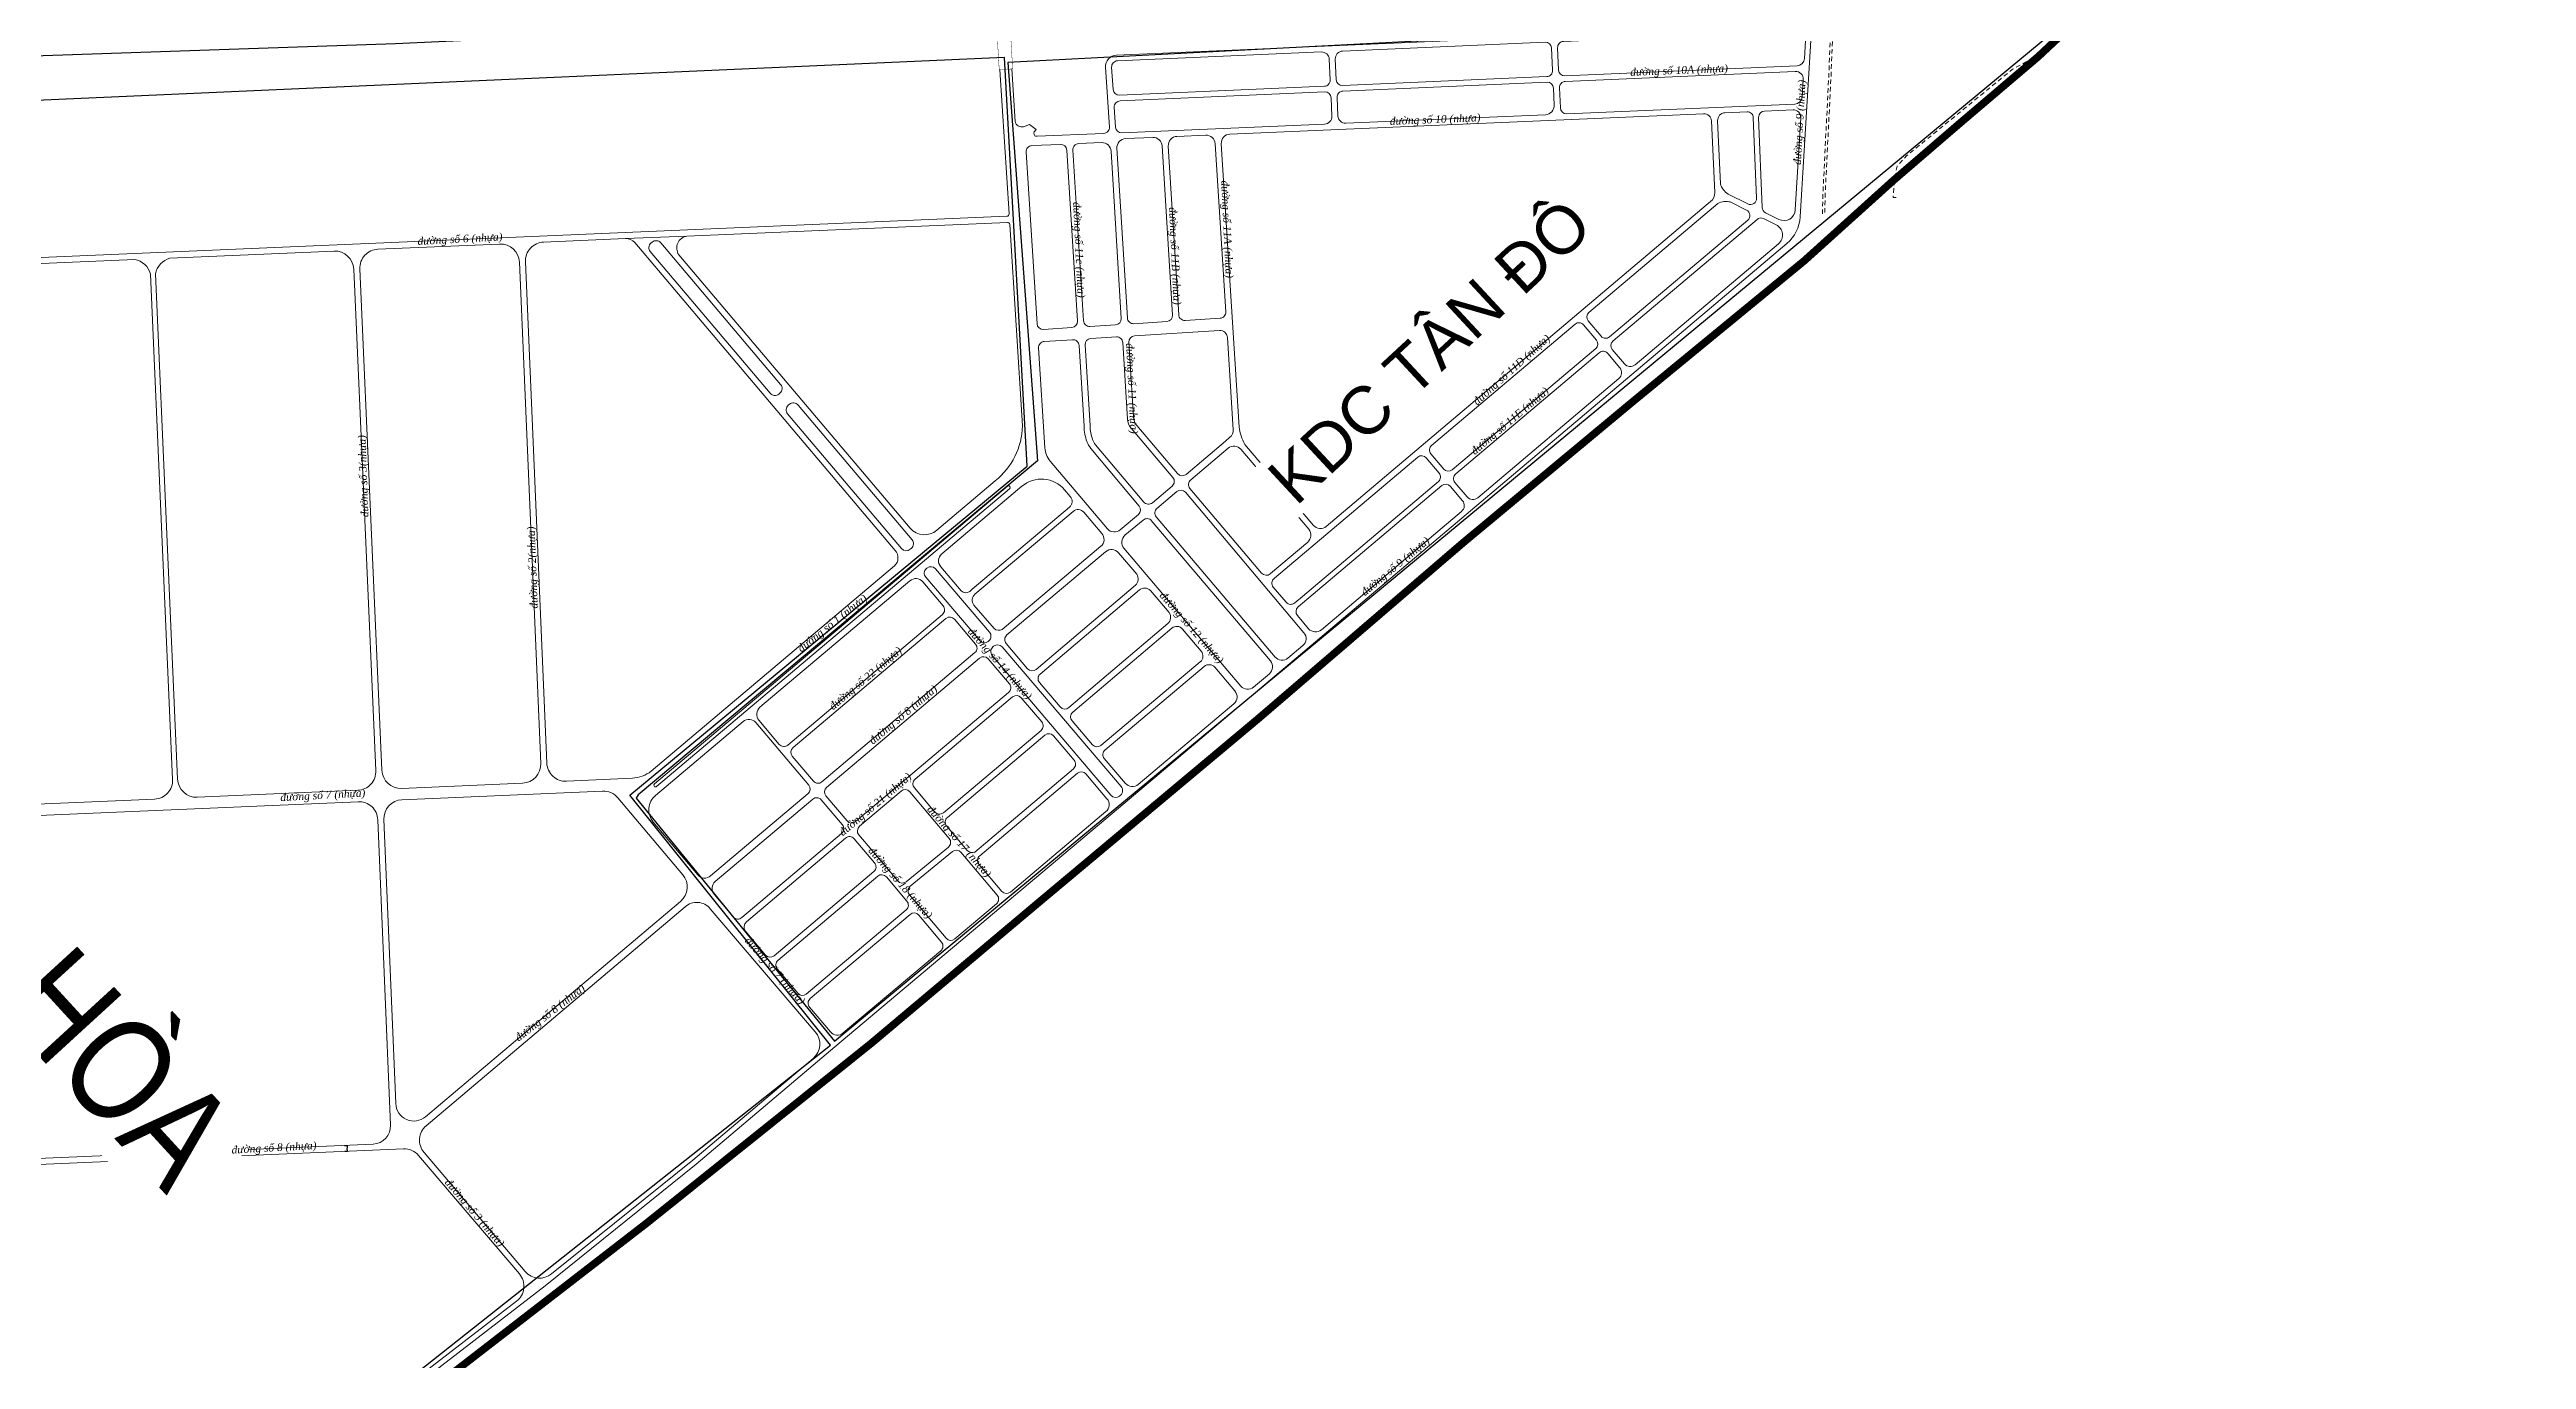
# Model space of a CAD drawing. Header units: metres. Extents: x 556238 to 587446, y 1177111 to 1219372.
# Drawn here: x 579595 to 582862, y 1191403 to 1193131 of the extents above; entities that cross this region are included whole.
import ezdxf

# ---------------------------------------------------------------- set-up
doc = ezdxf.new("R2010")
doc.units = ezdxf.units.M
doc.header["$MEASUREMENT"] = 0
doc.linetypes.add('Xr_GT Ben Luc$0$ACAD_ISO05W100', pattern=[33, 24, -3, 0, -3, 0, -3])
doc.linetypes.add('Xr_Nen GT$0$MON', pattern=[10, 6, -4])
for name, color, linetype, lineweight in [('CNTV-TEXT', 40, 'Continuous', 20), ('PHL_VUNG CAP NUOC', 4, 'Xr_GT Ben Luc$0$ACAD_ISO05W100', 40), ('Xr_Nen GT$0$CAU-CONG', 4, 'Continuous', 0), ('Xr_Nen GT$0$DUONG BT-NEN BT', 38, 'Continuous', 0), ('Xr_Nen GT$0$DUONG NHUA', 38, 'Continuous', 0), ('Xr_Nen GT$0$DUONG_DA', 38, 'Xr_Nen GT$0$MON', 0)]:
    doc.layers.add(name, color=color, linetype=linetype, lineweight=lineweight)
doc.layers.add('VUNG CONG NGHIEP', color=8, linetype='Continuous')
doc.layers.add('VUNG DAN CU', color=8, linetype='Continuous')
doc.styles.add('ARIAL', font='arial.ttf')
doc.styles.add('VNI-Helve-Condense_B', font='Vhelvcb.ttf')
doc.styles.add('Xr_Nen GT$0$ROMANS', font='romans.shx')
doc.styles.add('Xr_Nen GT$0$STANDARD', font='VNARIAL.TTF')
doc.dimstyles.new('Xr_Nen GT$0$STANDARD', dxfattribs={"dimtxt": 0.18, "dimasz": 0.18, "dimexe": 0.18, "dimexo": 0.0625, "dimgap": 0.09, "dimtad": 0, "dimtih": 1, "dimtoh": 1, "dimdec": 4, "dimzin": 0, "dimdsep": 46, "dimtxsty": 'Xr_Nen GT$0$ROMANS', "dimcen": 0.09, "dimadec": 0, "dimazin": 0, "dimtfac": 1, "dimtdec": 4, "dimtofl": 0, "dimtmove": 2, "dimatfit": 3, "dimfxl": 1, "dimtolj": 1, "dimtzin": 0, "dimarcsym": 0})

# ---------------------------------------------------------------- blocks, each defined once
blk = doc.blocks.new('*D125')
at = {"layer": 'Defpoints', "color": 0, "transparency": 16777216}
for p in [(579984.2, 1191684.8), (579984.5, 1191677.3), (579987.4, 1191685)]:
    blk.add_point(p, dxfattribs=at)
at = {"layer": 'Xr_Nen GT$0$DUONG NHUA', "color": 0, "lineweight": -2, "transparency": 16777216}
for p, q in [((579984.2, 1191684.8), (579987.6, 1191685)), ((579984.6, 1191677.3), (579987.9, 1191677.5)), ((579987.4, 1191684.8), (579987.6, 1191681.4)), ((579987.8, 1191677.6), (579987.6, 1191681))]:
    blk.add_line(p, q, dxfattribs=at)
at = {"layer": 'Xr_Nen GT$0$DUONG NHUA', "color": 0, "transparency": 16777216}
for points in [[(579987.5, 1191684.8), (579987.4, 1191684.8), (579987.4, 1191685)], [(579987.8, 1191677.6), (579987.7, 1191677.6), (579987.8, 1191677.5)]]:
    blk.add_solid(points, dxfattribs=at)
at = {"layer": 'Xr_Nen GT$0$DUONG NHUA', "color": 0, "transparency": 16777216, "insert": (579987.6, 1191681.2), "char_height": 0.18, "attachment_point": 5, "style": 'Xr_Nen GT$0$STANDARD'}
blk.add_mtext('\\A1;7.5377', dxfattribs=at)

msp = doc.modelspace()

# ---------------------------------------------------------------- linework, layer by layer
at = {"layer": 'PHL_VUNG CAP NUOC', "color": 13, "ltscale": 5, "const_width": 10}
msp.add_lwpolyline([(580057.40933, 1191330.91556), (580383.73305, 1191583.32861), (580678.90593, 1191819.75729), (580899.24154, 1192005.10463), (581188.57552, 1192247.32498), (581459.94698, 1192480.44096), (581683.79736, 1192666.61444), (581909.28296, 1192851.87481), (582026.88054, 1192957.91375), (582115.97799, 1193034.55549), (582218.20567, 1193121.4955), (582283.8949, 1193183.04141), (582307.20698, 1193212.50122), (582435.68965, 1193707.90933), (582446.7868, 1193750.69814), (582470.213, 1193793.53524), (582504.0056, 1193883.3692), (582543.76447, 1194064.60856), (582612.03613, 1194403.01669), (582672.36808, 1194699.3743), (582825.87887, 1195296.02265), (582888.23659, 1195604.5742), (583092.27745, 1196538.828)], dxfattribs=at)
at = {"layer": 'VUNG CONG NGHIEP', "ltscale": 5}
for points in [[(582420.03026, 1193738.83439, 0), (582308.72901, 1193229.96251, 0), (581999.88899, 1193225.33083, 0), (581735.56861, 1193213.36488, 0), (581348.89422, 1193193.96371, 0), (580850.30903, 1193176.96013, 0), (580450.98959, 1193156.54806, 0), (580051.23884, 1193138.11147, 0), (577907.20261, 1193065.23337, 0), (577560.03087, 1193109.667, 0), (577628.46521, 1193854.00833, 0), (577667.52975, 1193964.30377, 0), (578100.5298, 1194651.68227, 0), (579296.4656, 1194655.99136, 0), (579787.13401, 1194716.85365, 0), (580352.57548, 1194870.63588, 0), (580941.1956, 1194483.72204, 0), (582420.03026, 1193738.83439, 0)], [(577864.3629, 1192987.4231, 0), (577748.0072, 1191704.54606, 0), (578791.55441, 1190420.2284, 0), (579683.20745, 1191071.38511, 0), (580625.24943, 1191817.00553, 0), (580360.16185, 1192147.24896, 0), (580733.86357, 1192456.3238, 0), (580884.55437, 1192580.92546, 0), (580854.40903, 1193120.13248, 0), (577864.3629, 1192987.4231, 0)]]:
    msp.add_polyline3d(points, close=True, dxfattribs=at)
at = {"layer": 'VUNG DAN CU', "ltscale": 5}
msp.add_polyline3d([(582278.26451, 1193187.7052, 0), (580858.89321, 1193113.78649, 0), (580898.27391, 1192588.05371, 0), (580371.46857, 1192147.70013, 0), (580368.65534, 1192142.91196, 0), (580630.30649, 1191822.2773, 0), (582278.26451, 1193187.7052, 0)], close=True, dxfattribs=at)
at = {"layer": 'Xr_Nen GT$0$CAU-CONG', "const_width": 0.5, "flags": 128}
msp.add_lwpolyline([(580843.383, 1193174.516), (580847.63, 1193104.161), (580865.35608, 1193105.23104), (580861.10908, 1193175.58604)], close=True, dxfattribs=at)
at = {"layer": 'Xr_Nen GT$0$DUONG BT-NEN BT', "flags": 128}
msp.add_lwpolyline([(580709.55052, 1192449.46375, 0.3938297913), (580710.5302, 1192469.89717), (580366.79924, 1192875.97102, 0.2317667754), (580354.711, 1192881.26612), (580435.72328, 1192884.72178, 0.5451978484), (580424.91356, 1192860.04414), (580730.14199, 1192499.45605, 0.4137802101), (580765.3475, 1192496.50264, 0.3839234892)], format="xyb", dxfattribs=at)
for points in [[(580558.37974, 1192677.60647), (580556.80241, 1192676.27131, -0.4142135624), (580545.52761, 1192677.20876), (580387.33114, 1192864.09751, -0.4142135624), (580388.26859, 1192875.37232), (580389.84591, 1192876.70749, -0.4142135624), (580401.12072, 1192875.77004), (580559.31719, 1192688.88128, -0.4142135624)], [(580718.88883, 1192472.4048), (580568.48789, 1192650.08414, -0.4142135624), (580569.42534, 1192661.35894), (580571.00267, 1192662.69411, -0.4142135624), (580582.27747, 1192661.75666), (580732.67841, 1192484.07732, -0.4142135624), (580731.74096, 1192472.80252), (580730.16363, 1192471.46735, -0.4142135623)]]:
    msp.add_lwpolyline(points, format="xyb", close=True, dxfattribs=at)
at = {"layer": 'Xr_Nen GT$0$DUONG NHUA', "flags": 128}
for points in [[(580864.24335, 1193105.17237), (580868.68905, 1193035.81539, 0.4329508213), (580879.62804, 1193028.89304), (580887.5593, 1193032.04605), (580896.16104, 1193025.31734), (580893.82351, 1193021.9779, 0.6155069151), (580897.73405, 1193016.24875), (580985.36305, 1193019.9814, 0.4207275103), (580993.00582, 1193028.49186), (580987.89219, 1193107.34559, -0.4204560216), (581002.20856, 1193123.30211), (581906.17447, 1193162.64312, -0.4449787018), (581918.67435, 1193149.93021), (581904.16674, 1192909.99891, -0.2049818239), (581886.53296, 1192874.82872), (581264.61092, 1192349.20287), (581004.77618, 1192129.98941), (580630.95079, 1191815.02015), (580447.9136, 1191660.14422), (580248.88804, 1191499.78578), (579572.93393, 1190978.54509)], [(580848.49405, 1193104.09841), (580860.59584, 1192913.91776, -0.4203445321), (580857.72984, 1192910.72997), (579480.47063, 1192851.9398, -0.5037438432), (579454.43514, 1192875.67851), (579452.59053, 1192912.86601), (579447.43622, 1192937.09705), (579447.141, 1192948.80839)], [(580709.55052, 1192449.46375), (580388.63031, 1192178.57704, -0.1383094464), (580363.82616, 1192169.48635), (580276.94524, 1192165.38495, -0.4144138722), (580250.88518, 1192189.29579), (580222.66904, 1192850.61074, -0.4142167063), (580246.58088, 1192876.65373), (580354.711, 1192881.26612), (580435.72328, 1192884.72178), (580858.36329, 1192902.7499, -0.408100214), (580861.48509, 1192899.94314), (580878.38964, 1192634.28654, -0.2186250227), (580842.45195, 1192561.63827), (580765.3475, 1192496.50264), (580765.30851, 1192496.46974)], [(581618.45162, 1192767.51741, 0.4146983898), (581607.169, 1192768.4736), (581417.91645, 1192608.52423, 0.4143326126), (581416.97249, 1192597.24767), (581433.93961, 1192577.18866, 0.4140385538), (581445.21043, 1192576.2441), (581634.45211, 1192736.12229, 0.4137848573), (581635.40788, 1192747.38724), (581618.45162, 1192767.51741)], [(580833.08455, 1192349.9533, -0.4135761565), (580821.82173, 1192350.88613), (580750.65606, 1192434.7196, -0.4150595514), (580751.59526, 1192446.01064), (580752.28884, 1192446.59597, -0.4127542897), (580763.53644, 1192445.67225), (580834.87785, 1192361.98814, -0.4154659558), (580833.95386, 1192350.68799), (580833.08455, 1192349.9533)], [(580840.16933, 1192343.5026, -0.412962277), (580851.42128, 1192342.58255), (581008.53391, 1192158.28802, -0.4157209448), (581007.60461, 1192146.98338), (581006.30557, 1192145.88743, -0.4133215542), (580995.04806, 1192146.82475), (580838.32431, 1192331.44602, -0.4148512556), (580839.25917, 1192342.73338), (580840.16933, 1192343.5026)]]:
    msp.add_lwpolyline(points, format="xyb", dxfattribs=at)
for points in [[(581577.52175, 1193103.39865), (581576.18682, 1193132.78251, 0.4136552246), (581567.84723, 1193140.41187), (581300.47894, 1193128.77588, 0.4148871781), (581290.92422, 1193118.32757), (581292.17893, 1193090.94672, 0.4135402674), (581300.51838, 1193083.3205), (581569.87783, 1193095.04315, 0.4147721206)], [(581898.68807, 1193154.81021), (581591.82458, 1193141.45537, 0.4147721206), (581584.18065, 1193133.09986), (581585.51559, 1193103.71601, 0.4136552246), (581593.85518, 1193096.08665), (581900.23272, 1193109.42034, 0.3841034456), (581909.7797, 1193118.80733), (581911.18794, 1193142.0973, 0.4449787018)], [(581284.18479, 1193090.63564), (581282.92966, 1193118.02567, 0.4135402674), (581272.50535, 1193127.55845), (581003.54456, 1193115.85316, 0.4204560215), (580995.90916, 1193107.34301), (580997.81309, 1193077.98392, 0.4079985368), (581006.14415, 1193070.5092), (581276.54101, 1193082.27699, 0.4148871781)], [(581897.69436, 1193101.80277), (581594.22604, 1193088.59569, 0.4147721206), (581586.58212, 1193080.24019), (581587.79117, 1193053.62704, 0.4133850967), (581596.12339, 1193045.99736), (581897.16397, 1193058.82049, 0.3843681844), (581906.72017, 1193068.20788), (581908.11093, 1193091.20868, 0.4449787018)], [(581276.92109, 1193074.78644), (581006.9696, 1193063.03802, 0.4204560216), (580999.3342, 1193054.52788), (581001.02352, 1193028.47807, 0.4077294805), (581009.34721, 1193021.00303), (581276.81084, 1193032.39592, 0.4151575932), (581286.37478, 1193042.84462), (581285.26054, 1193067.16021, 0.4135402674)], [(581579.61428, 1193057.339), (581578.58828, 1193079.92283, 0.4136552246), (581570.24869, 1193087.55219), (581300.89846, 1193075.82994, 0.4148871781), (581293.25468, 1193067.4713), (581294.37053, 1193043.12071, 0.4132701613), (581304.78562, 1193033.58753), (581568.13734, 1193044.80527, 0.4150425137)], [(581164.15438, 1192632.70685), (581140.55114, 1193006.42633, -0.4199863455), (581152.01041, 1193019.16798), (581776.76505, 1193046.11438, -0.4139814453), (581787.18633, 1193036.5625), (581791.33004, 1192942.227, -0.2323018092), (581786.02701, 1192930.11237), (581278.9628, 1192501.56017, -0.413694481), (581262.06542, 1192502.96303), (581171.44238, 1192609.80376, -0.0912318707)], [(581809.30372, 1192939.92349), (581835.0344, 1192927.04033, 0.570035894), (581846.58888, 1192934.52621), (581842.30175, 1193040.91097, 0.4150420818), (581833.96351, 1193048.58142), (581804.73905, 1193047.32093, 0.4144457176), (581795.17959, 1193036.89139), (581798.83475, 1192953.67818, 0.1877602397)], [(581897.70875, 1192919.17436), (581905.05109, 1193040.60413, 0.4448623351), (581894.63841, 1193051.1984), (581856.94224, 1193049.57252, 0.4133855281), (581849.29346, 1193041.25782), (581854.09105, 1192922.20593, 0.2738562268), (581858.52359, 1192915.3643), (581876.05928, 1192906.64764, 0.5371556374)], [(580928.43186, 1193005.58236), (580890.78811, 1193003.9803, 0.4202965589), (580883.14427, 1192995.48182), (580897.48531, 1192769.0724, 0.4140569386), (580905.97075, 1192761.59385), (580943.38661, 1192763.94372, 0.4141368139), (580950.86956, 1192772.42734), (580936.75642, 1192998.08895, 0.4083890285)], [(580982.58416, 1193007.88699), (580952.41492, 1193006.60304, 0.4200621842), (580944.77068, 1192998.11092), (580958.85357, 1192772.93297, 0.4142903151), (580967.33942, 1192765.44806), (581001.15064, 1192767.57155, 0.4138280637), (581008.63412, 1192776.04675), (580995.07178, 1192996.63425, 0.4086965993)], [(581050.12761, 1193014.77365), (581014.30928, 1193013.22877, 0.4195840325), (581002.84899, 1193000.50351), (581016.6171, 1192776.56922, 0.4145991661), (581025.10347, 1192769.07589), (581068.86292, 1192771.82417, 0.4138280637), (581076.3464, 1192780.29937), (581062.62209, 1193003.5212, 0.4088634094)], [(581070.64296, 1193003.42754), (581084.32938, 1192780.82184, 0.4145991661), (581092.81575, 1192773.32851), (581138.98853, 1192776.22835, 0.4142287349), (581146.47133, 1192784.71448), (581132.5274, 1193006.55273, 0.4084642478), (581120.03395, 1193017.78879), (581082.10325, 1193016.1528, 0.4195840325)], [(581652.78531, 1192751.61083), (581835.06921, 1192905.61083, 0.5394299572), (581833.46717, 1192918.88552), (581811.86425, 1192929.62391, 0.1756144984), (581795.50491, 1192927.64825), (581625.49924, 1192783.96565, 0.4137289011), (581624.54464, 1192772.70168), (581641.50386, 1192752.568, 0.4146423975)], [(581686.38385, 1192714.83518), (581875.44648, 1192874.62403, 0.5393771049), (581872.44078, 1192899.51248), (581855.90446, 1192907.73236, 0.299182201), (581847.18048, 1192906.67952), (581657.28112, 1192746.23679, 0.413776849), (581656.32552, 1192734.97198), (581672.28058, 1192716.03041, 0.4146983909)], [(580218.99965, 1192162.8729), (580059.40684, 1192155.95426, -0.4140288822), (580033.34821, 1192179.83227), (580004.25617, 1192841.26124, -0.4146017474), (580028.16659, 1192867.33706), (580188.63358, 1192874.18193, -0.4142104184), (580214.67629, 1192850.27034), (580242.89415, 1192188.91514, -0.4140132809)], [(579490.12629, 1192156.14229), (579457.30657, 1192817.79027, -0.3514093604), (579481.21044, 1192844.00611), (579707.28456, 1192853.64952, -0.2976521148), (579728.11775, 1192834.54277), (579757.31439, 1192167.89257, -0.4143434268), (579733.42111, 1192141.82218), (579516.17837, 1192132.40431, -0.4123877718)], [(579996.26052, 1192840.9865), (580025.35433, 1192179.51728, -0.4143982666), (580001.46126, 1192153.44221), (579789.8681, 1192144.26926, -0.4140837099), (579763.80926, 1192168.15195), (579734.61384, 1192834.77431, -0.2738203033), (579753.74234, 1192855.63122), (579970.21924, 1192864.86525, -0.4138254839)], [(580907.8682, 1192605.15224), (580899.50817, 1192737.1364, -0.4143702035), (580906.99072, 1192745.62638), (580944.38113, 1192747.97466, -0.4142903151), (580952.86698, 1192740.48974), (580959.53601, 1192633.85554, 0.0804913935), (580963.25649, 1192613.42123, 0.0756249322), (580968.47875, 1192604.33405), (581032.20046, 1192528.52292, -0.4135701992), (581031.23731, 1192517.26276), (581007.33296, 1192497.08059, -0.4137589359), (580990.43459, 1192498.49409), (580914.91561, 1192587.65978, -0.1612421599)], [(581049.57548, 1192532.74547), (581075.71258, 1192554.81273, 0.4143036294), (581076.66281, 1192566.08821), (581021.4944, 1192631.39054, -0.1613976508), (581016.8099, 1192643.07012), (581010.59786, 1192744.10704, 0.4145991661), (581002.11149, 1192751.60037), (580968.33394, 1192749.479, 0.4141368139), (580960.85099, 1192740.99537), (580967.5315, 1192634.17756, 0.0806809774), (580970.75543, 1192616.21109, 0.0736160607), (580974.67519, 1192609.39535), (581038.29056, 1192533.71073, 0.4148572184)], [(581094.05071, 1192570.2954), (581145.88947, 1192614.06228), (581152.01748, 1192619.24014, 0.2373139018), (581156.24896, 1192629.159), (581148.60422, 1192750.78155, 0.41419839), (581137.99711, 1192760.13456), (581026.06432, 1192753.10471, 0.4138280637), (581018.58085, 1192744.6295), (581024.63211, 1192646.20749, 0.1613976508), (581029.31661, 1192634.5279), (581082.7787, 1192571.24534, 0.4141235011)], [(581448.8023, 1192559.61758), (581464.82775, 1192540.67184, 0.4140945233), (581478.91773, 1192539.49237), (581664.99857, 1192696.76112, 0.4137289), (581666.19182, 1192710.84108), (581650.22996, 1192729.79072, 0.4146504106), (581638.94834, 1192730.74775), (581449.74726, 1192570.89499, 0.414380581)], [(581099.23503, 1192551.76614), (581193.68622, 1192439.96515, 0.4140168417), (581204.95601, 1192439.01333), (581205.62248, 1192439.5756), (581254.52247, 1192480.9041, 0.4147328343), (581255.92782, 1192497.83145), (581166.45146, 1192603.32029, 0.4135449825), (581149.55876, 1192604.7271), (581100.18526, 1192563.04162, 0.4143036303)], [(581410.85821, 1192592.08862), (581427.82237, 1192572.03312, -0.4143885926), (581426.87724, 1192560.75556), (581247.46531, 1192409.1819), (581237.37397, 1192400.65206, -0.4142900809), (581226.09848, 1192401.59907), (581209.17454, 1192421.63178, -0.4144103118), (581210.127, 1192432.90914), (581210.78114, 1192433.46101), (581399.58623, 1192593.0322, -0.4140945222)], [(580858.37808, 1192554.73251), (580392.84602, 1192161.85274, 0.4016821123), (580392.55348, 1192159.10124), (580392.85953, 1192158.70527, 0.4268570473), (580395.73188, 1192158.39988), (580861.28038, 1192551.29352, 0.4142135623), (580861.51891, 1192554.11187), (580861.19644, 1192554.49398, 0.4142135624)], [(580940.2205, 1192526.89296), (580811.96051, 1192418.60451), (580808.65768, 1192415.81311, -0.412962277), (580797.40572, 1192416.73316), (580770.43155, 1192448.37411, -0.4156743424), (580771.82405, 1192465.32983), (580877.53352, 1192554.54197, -0.4136988399), (580933.85514, 1192549.825), (580941.37121, 1192541.03095, -0.4159820448)], [(581055.66385, 1192525.4527, 0.4148824585), (581054.72383, 1192514.16515), (581211.55963, 1192329.26238, 0.4134383677), (581228.44899, 1192327.85275), (581248.15961, 1192344.48191, 0.4144103104), (581249.5883, 1192361.39794), (581093.11914, 1192546.609, 0.4141235001), (581081.84713, 1192547.55894)], [(581442.68549, 1192554.46153), (581458.71242, 1192535.51404, -0.4143326115), (581457.53247, 1192521.41833), (581272.61674, 1192365.13429, -0.4142730598), (581255.70404, 1192366.55524), (581240.95313, 1192384.01576, -0.4142020309), (581241.90124, 1192395.28945), (581431.4145, 1192555.40596, -0.4140465635)], [(580815.46952, 1192412.04141), (580945.06967, 1192521.40868, -0.4123778735), (580959.12079, 1192520.26336), (580982.99385, 1192492.33111, -0.4159820448), (580981.613, 1192475.36553), (580851.51975, 1192365.52928, -0.2798156958), (580840.84325, 1192366.75148), (580814.30527, 1192397.91565, -0.4155216936)], [(581013.50125, 1192489.8553), (581037.32306, 1192509.96778, -0.4148572174), (581048.60798, 1192509.00252), (581048.10555, 1192509.60028), (581205.40393, 1192324.15215, -0.4149891822), (581203.99056, 1192307.21802), (581183.07594, 1192289.57309, -0.4136523041), (581166.18091, 1192290.98941), (581012.08555, 1192472.93068, -0.4146683359)], [(581004.75954, 1192466.86455), (581029.02373, 1192438.47466, -0.3669850992), (581027.30768, 1192424.02689), (580896.38668, 1192312.93076, -0.4135450412), (580885.12257, 1192313.84051), (580856.81435, 1192347.04631, -0.4156141657), (580857.74143, 1192358.34906), (580987.89602, 1192468.23709, -0.4124472877)], [(580772.76093, 1192385.4748), (580568.83183, 1192213.12314, -0.414215984), (580557.55771, 1192214.06931), (580530.56448, 1192246.00864, -0.4144193422), (580531.99024, 1192262.92519), (580729.85855, 1192429.91359, -0.4133680791), (580746.74627, 1192428.50884), (580773.6958, 1192396.76217, -0.4148512556)], [(581046.98478, 1192416.96956), (581071.93402, 1192387.89582, -0.3601132249), (581070.11161, 1192373.48805), (580939.35358, 1192262.5302, -0.4135450411), (580928.08947, 1192263.43996), (580900.69275, 1192295.57655, -0.4148823998), (580901.60459, 1192306.8664), (581032.46366, 1192417.90998, -0.3860548629)], [(580602.49579, 1192165.54463), (580574.6953, 1192198.43914, -0.4142111408), (580575.64146, 1192209.71317), (580777.31765, 1192380.16078, -0.4135761566), (580788.58048, 1192379.22795), (580816.45284, 1192346.39419, -0.4148512556), (580815.51798, 1192335.10682), (580613.76991, 1192164.59846, -0.414215984)], [(581089.36862, 1192366.20935), (581114.04772, 1192337.0706, -0.4150230019), (581112.85871, 1192322.95895), (580981.85729, 1192212.62725, -0.4124602318), (580970.61583, 1192213.55615), (580943.65965, 1192245.17599, -0.4148823998), (580944.57149, 1192256.46585), (581075.26759, 1192367.37114, -0.4144901192)], [(580646.83864, 1192113.07662), (580618.95581, 1192146.06855, -0.4142111408), (580619.90197, 1192157.34258), (580821.6926, 1192327.88691, -0.4135761566), (580832.95542, 1192326.95407), (580860.99221, 1192293.92661, -0.4149915332), (580860.05442, 1192282.63678), (580658.10983, 1192112.12798, -0.4140757834)], [(581132.14409, 1192315.70411), (581158.50793, 1192284.57617, -0.4147750435), (581157.08889, 1192267.64873), (581030.92802, 1192161.21122, -0.4127077849), (581014.05806, 1192162.59803), (580986.18625, 1192195.29191, -0.4159690694), (580987.12074, 1192206.60091), (581118.07137, 1192316.88983, -0.4134045858)], [(580736.66406, 1192167.9838), (580865.26417, 1192276.56532, -0.4134360193), (580876.52407, 1192275.63002), (580903.66718, 1192243.65531, -0.4150835795), (580902.72747, 1192232.36386), (580774.0232, 1192123.76361, -0.4139838027), (580762.75392, 1192124.71388), (580735.71497, 1192156.7073, -0.4143513548)], [(580450.00322, 1192041.91091), (580391.28822, 1192111.46391, -0.4142544688), (580394.26763, 1192146.69597), (580509.82783, 1192244.2215, -0.4140078124), (580526.73249, 1192242.79674), (580596.38577, 1192160.38055, -0.4142111408), (580595.43961, 1192149.10652), (580466.91876, 1192040.48649, -0.4143808529)], [(580805.41375, 1192074.23727), (580778.24571, 1192106.38344, -0.4144433594), (580779.19672, 1192117.66156), (580907.94107, 1192226.29562, -0.4133440802), (580919.19905, 1192225.3587), (580946.43738, 1192193.27183, -0.4150835795), (580945.49767, 1192181.98037), (580815.32505, 1192071.82639, -0.2903281734)], [(580059.82934, 1192140.95849), (580324.36333, 1192152.42653, -0.2323028398), (580344.54938, 1192143.57651), (580430.17461, 1192042.146, -0.4140462917), (580427.20878, 1192006.92541), (580091.04389, 1191722.81402, -0.6237391124), (580051.57281, 1191740.14375), (580035.93385, 1192114.93969, -0.4137384821)], [(580663.32207, 1192105.95928), (580718.32635, 1192152.50064, -0.4140757833), (580729.59754, 1192151.552), (580781.62965, 1192089.9858, -0.4184114022), (580780.59546, 1192078.63845), (580724.90494, 1192032.92214, -0.4100281462), (580713.71884, 1192033.94162), (580662.37942, 1192094.68822, -0.4140428025)], [(580851.13582, 1192020.13732), (580820.90555, 1192055.90684, -0.4144433594), (580821.85656, 1192067.18496), (580950.71127, 1192175.91214, -0.4133440802), (580961.96925, 1192174.97522), (580989.75861, 1192142.23923, -0.4152959159), (580988.3424, 1192125.29643), (580862.40067, 1192019.18332, -0.4137716633)], [(580027.94473, 1192114.51216), (580044.75212, 1191711.71433, -0.413880151), (580021.80085, 1191686.73578), (579538.30633, 1191666.00976, -0.412246252), (579513.30794, 1191688.79873), (579493.39644, 1192090.21583, -0.3570467227), (579518.23843, 1192117.47952), (580001.88368, 1192138.44644, -0.4146888023)], [(580639.77212, 1192096.64481), (580508.11173, 1191985.4794, -0.4142406359), (580496.83763, 1191986.43148), (580471.61277, 1192016.31252, -0.4140462917), (580473.03637, 1192033.2184), (580601.57168, 1192141.85064, -0.414215984), (580612.8458, 1192140.90447), (580640.72121, 1192107.92131, -0.4143513548)], [(580656.27831, 1192089.5136), (580683.22761, 1192057.62626, -0.4144433594), (580682.2766, 1192046.34814), (580550.55297, 1191935.20017, -0.4141486445), (580539.28079, 1191936.15388), (580512.3191, 1191968.09234, -0.326007087), (580514.13654, 1191979.72734), (580645.00068, 1192090.45681, -0.4143843429)], [(580844.04687, 1192003.71919), (580788.95174, 1191957.29839, -0.4137716633), (580777.68689, 1191958.25239), (580729.21222, 1192015.60932, -0.4184114022), (580730.2464, 1192026.95666), (580785.93692, 1192072.67298, -0.4100281461), (580797.12302, 1192071.65349), (580845.00231, 1192015.00105, -0.4146555996)], [(580555.71617, 1191929.08941), (580687.45012, 1192040.24609, -0.4139838027), (580698.7194, 1192039.29582), (580725.88744, 1192007.14965, -0.4144433594), (580724.93643, 1191995.87153), (580593.18438, 1191884.69958, -0.4141486445), (580581.9122, 1191885.65328), (580554.76226, 1191917.81473, -0.4142784832)], [(580466.40229, 1191997.13101), (580605.05291, 1191834.98749, -0.4138773041), (580602.09809, 1191799.77621), (580443.45625, 1191665.54228), (580257.17562, 1191515.45267, -0.4064142555), (580222.44887, 1191518.72066), (580088.88855, 1191675.7151, -0.4151642962), (580091.7927, 1191711.00847), (580433.31505, 1191999.64773, -0.4347560418)], [(580598.34758, 1191878.58882), (580730.10996, 1191989.76948, -0.4139838027), (580741.37923, 1191988.81922), (580771.55337, 1191953.11612, -0.4146555996), (580770.59793, 1191941.83426), (580641.79094, 1191833.307, -0.4139364804), (580624.88931, 1191834.74316), (580597.39366, 1191867.31414, -0.4142784832)], [(579546.35488, 1191022.57003), (579516.08236, 1191632.86624, -0.4161836133), (579539.02502, 1191658.03323), (580061.72108, 1191680.4397, -0.2311701433), (580081.83337, 1191671.66195), (580214.76555, 1191515.40587, -0.4283961823), (580210.98743, 1191479.40691), (579591.41558, 1191001.78159, -0.6055545113)]]:
    msp.add_lwpolyline(points, format="xyb", close=True, dxfattribs=at)
at = {"layer": 'Xr_Nen GT$0$DUONG_DA', "flags": 128}
msp.add_lwpolyline([(582323.92924, 1193189.18856), (582288.95539, 1193189.76953), (582172.78596, 1193182.99219), (582075.7809, 1193179.36711), (581951.94177, 1193172.69231), (581944.62086, 1193169.03437), (581941.95907, 1193099.26021), (581934.40683, 1192946.83326), (581933.41125, 1192912.60137)], dxfattribs=at)
msp.add_lwpolyline([(582030.73398, 1192935.36389), (582026.75078, 1192935.73019), (582029.32297, 1192963.70064), (582031.86133, 1192976.85951), (582044.2517, 1192990.33864), (582184.24103, 1193104.78726), (582221.65462, 1193124.68746), (582278.6646, 1193180.89986, 0.6920614888), (582276.38356, 1193186.03098), (582172.92935, 1193179.99545), (582075.91766, 1193176.37013), (581952.72535, 1193169.73018), (581947.55096, 1193167.14477), (581944.95624, 1193099.12879), (581937.40467, 1192946.71541), (581936.40998, 1192912.51415)], format="xyb", dxfattribs=at)

# ---------------------------------------------------------------- texts
at = {"layer": 'Xr_Nen GT$0$DUONG NHUA', "char_height": 10, "attachment_point": 1, "style": 'Xr_Nen GT$0$ROMANS'}
for s, insert, rotation in [('{\\fTimes New Roman|b0|i1|c0|p18;đường số 10A (nhựa) }', (581679.69949, 1193105.97536), 2.34616861), ('{\\fTimes New Roman|b0|i1|c0|p18;đường số 9 (nhựa) }', (581895.00826, 1192979.0004), 86.84163862), ('{\\fTimes New Roman|b0|i1|c0|p18;đường số 10 (nhựa) }', (581362.56329, 1193041.26149), 2.34616861), ('{\\fTimes New Roman|b0|i1|c0|p18;đường số 11A (nhựa) }', (581150.42527, 1192958.34703), 272.72592168), ('{\\fTimes New Roman|b0|i1|c0|p18;đường số 11c (nhựa) }', (580955.0797, 1192929.8616), 272.72592168), ('{\\fTimes New Roman|b0|i1|c0|p18;đường số 11B (nhựa) }', (581081.58792, 1192922.98849), 272.72592168), ('{\\fTimes New Roman|b0|i1|c0|p18;đường số 6 (nhựa) }', (580080.06738, 1192882.92071), 3.11928375), ('{\\fTimes New Roman|b0|i1|c0|p18;đường số 11 (nhựa) }', (581025.00985, 1192743.71745), 272.72592168), ('{\\fTimes New Roman|b0|i1|c0|p18;đường số 11D (nhựa) }', (581471.35744, 1192668.26344), 42.1005511), ('{\\fTimes New Roman|b0|i1|c0|p18;đường số 11E (nhựa) }', (581468.38946, 1192603.14806), 40.08322762), ('{\\fTimes New Roman|b0|i1|c0|p18;đường số 3(nhựa) }', (580005.59576, 1192513.5415), 92.08809183), ('{\\fTimes New Roman|b0|i1|c0|p18;đường số 2(nhựa) }', (580228.88102, 1192392.96353), 92.08809183), ('{\\fTimes New Roman|b0|i1|c0|p18;đường số 9 (nhựa) }', (581323.49244, 1192417.06422), 39.59706442), ('{\\fTimes New Roman|b0|i1|c0|p18;đường số 1 (nhựa) }', (580580.24116, 1192342.98843), 38.54249539), ('{\\fTimes New Roman|b0|i1|c0|p18;đường số 12 (nhựa) }', (581065.92606, 1192416.63681), 311.10789481), ('{\\fTimes New Roman|b0|i1|c0|p18;đường số 14 (nhựa) }', (580813.03848, 1192369.15836), 311.10789481), ('{\\fTimes New Roman|b0|i1|c0|p18;đường số 22 (nhựa) }', (580622.12651, 1192266.52403), 40.08322762), ('{\\fTimes New Roman|b0|i1|c0|p18;đường số 8 (nhựa) }', (580674.58561, 1192220.96136), 40.08322762), ('{\\fTimes New Roman|b0|i1|c0|p18;đường số 7 (nhựa) }', (579899.092, 1192149.14395), 3.11928375), ('{\\fTimes New Roman|b0|i1|c0|p18;đường số 21 (nhựa) }', (580634.79575, 1192100.245), 40.08322762), ('{\\fTimes New Roman|b0|i1|c0|p18;đường số 17 (nhựa) }', (580759.41563, 1192134.58365), 311.10789481), ('{\\fTimes New Roman|b0|i1|c0|p18;đường số 18 (nhựa) }', (580681.70978, 1192079.92148), 311.10789481), ('{\\fTimes New Roman|b0|i1|c0|p18;đường số 7 (nhựa) }', (580518.81205, 1191961.16979), 311.10789481), ('{\\fTimes New Roman|b0|i1|c0|p18;đường số 8 (nhựa) }', (580207.43254, 1191829.63409), 37.73008545), ('{\\fTimes New Roman|b0|i1|c0|p18;đường số 8 (nhựa) }', (579834.75716, 1191684.1134), 3.11928375), ('{\\fTimes New Roman|b0|i1|c0|p18;đường số 3 (nhựa) }', (580123.19952, 1191642.28202), 310.47527607)]:
    msp.add_mtext_dynamic_manual_height_columns(s, width=183.3391287, gutter_width=100, heights=[0], dxfattribs=dict(at, insert=insert, rotation=rotation))

# ---------------------------------------------------------------- dimensions: what is measured, and where the dimension line sits
at = {"layer": 'Xr_Nen GT$0$DUONG NHUA'}
dim = msp.add_aligned_dim(p1=(579984.4996, 1191677.31646), p2=(579984.1771, 1191684.84726), distance=-3.26487, dimstyle='Xr_Nen GT$0$STANDARD', override={"dimtxsty": 'Xr_Nen GT$0$STANDARD', "dimtmove": 0}, dxfattribs=at)
dim.commit()
dim.dimension.update_dxf_attribs({"geometry": '*D125', "text_midpoint": (579987.60023, 1191681.22155)})

# ---------------------------------------------------------------- next in the draw order: texts
at = {"layer": 'CNTV-TEXT', "color": 5, "attachment_point": 5, "bg_fill": 3, "box_fill_scale": 1.2, "bg_fill_color": 256, "bg_fill_transparency": 0}
for s, insert, char_height, width, rotation, style in [('KDC TÂN ĐÔ', (581415.40967, 1192732.58064), 62.5, 591.7608172, 42.80838956, 'ARIAL'), ('XAÕ ÑÖÙC HOØA', (579469.64651, 1192021.26), 135, 973.4768786, 312.5, 'VNI-Helve-Condense_B')]:
    msp.add_mtext(s, dxfattribs=dict(at, insert=insert, char_height=char_height, width=width, rotation=rotation, style=style))

doc.saveas('drawing.dxf')
